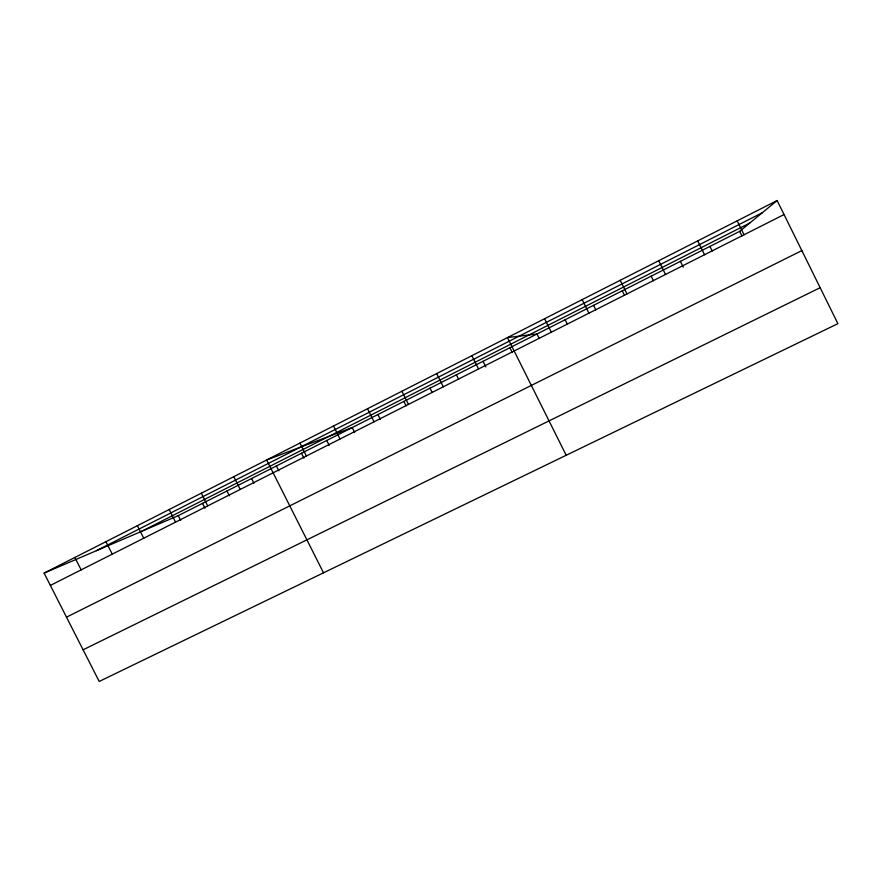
<?xml version="1.0" encoding="UTF-8"?>
<svg xmlns="http://www.w3.org/2000/svg" width="882" height="882" viewBox="0 0 882 882"><rect width="100%" height="100%" fill="white"/><g stroke="black" fill="none" stroke-linecap="round" stroke-linejoin="round"><path stroke-width="1.32" d="M44.1 573.102L178.263 515.65L739.678 231.349L777.13 200.534L837.9 323.661L99.192 681.466L44.1 573.102L777.13 200.534M96.425 550.699L762.269 212.76M141.363 531.449L749.766 223.047M50.362 585.428L784.054 214.535M66.492 617.157L801.837 250.598M83.095 649.813L820.15 287.697M137.383 525.694L143.733 538.229M105.95 541.669L112.279 554.139M74.86 557.468L81.155 569.871M251.557 478.529L253.994 483.347M233.807 476.688L240.246 489.444M226.928 491.009L229.342 495.805M201.305 493.203L207.711 505.882M202.496 503.379L204.911 508.153M178.263 515.65L180.667 520.402M169.168 509.531L175.551 522.144M354.685 432.456L352.227 427.55L266.662 459.985L323.518 572.815M333.506 426.006L340.033 438.993M326.737 440.46L329.195 445.344M299.902 443.095L306.396 456.005M301.468 453.26L303.915 458.122M276.408 465.95L278.844 470.79M456.413 374.795L458.629 379.238M436.678 373.571L443.293 386.801M430.019 388.157L432.235 392.578M401.894 391.255L408.476 404.397M403.868 401.398L406.073 405.797M377.937 414.529L380.407 419.457M367.507 408.73L374.067 421.794M565.13 319.736L567.38 324.256M544.591 318.722L551.305 332.194M539.211 338.501L536.973 334.002L507.47 337.586L566.189 455.266M509.884 347.717L512.111 352.194M483.027 361.311L485.817 366.89M471.87 355.689L478.518 368.996M658.711 260.719L665.524 274.456M651.192 276.154L653.463 280.741M620.2 280.289L626.981 293.938M622.24 290.817L624.511 295.382M593.553 305.348L595.813 309.891M582.164 299.626L588.911 313.187M737.165 220.842L744.044 234.766M739.678 231.349L741.983 236.001M709.911 246.42L712.204 251.05M697.695 240.907L704.542 254.733M680.408 261.359L683.263 267.125"/></g></svg>
